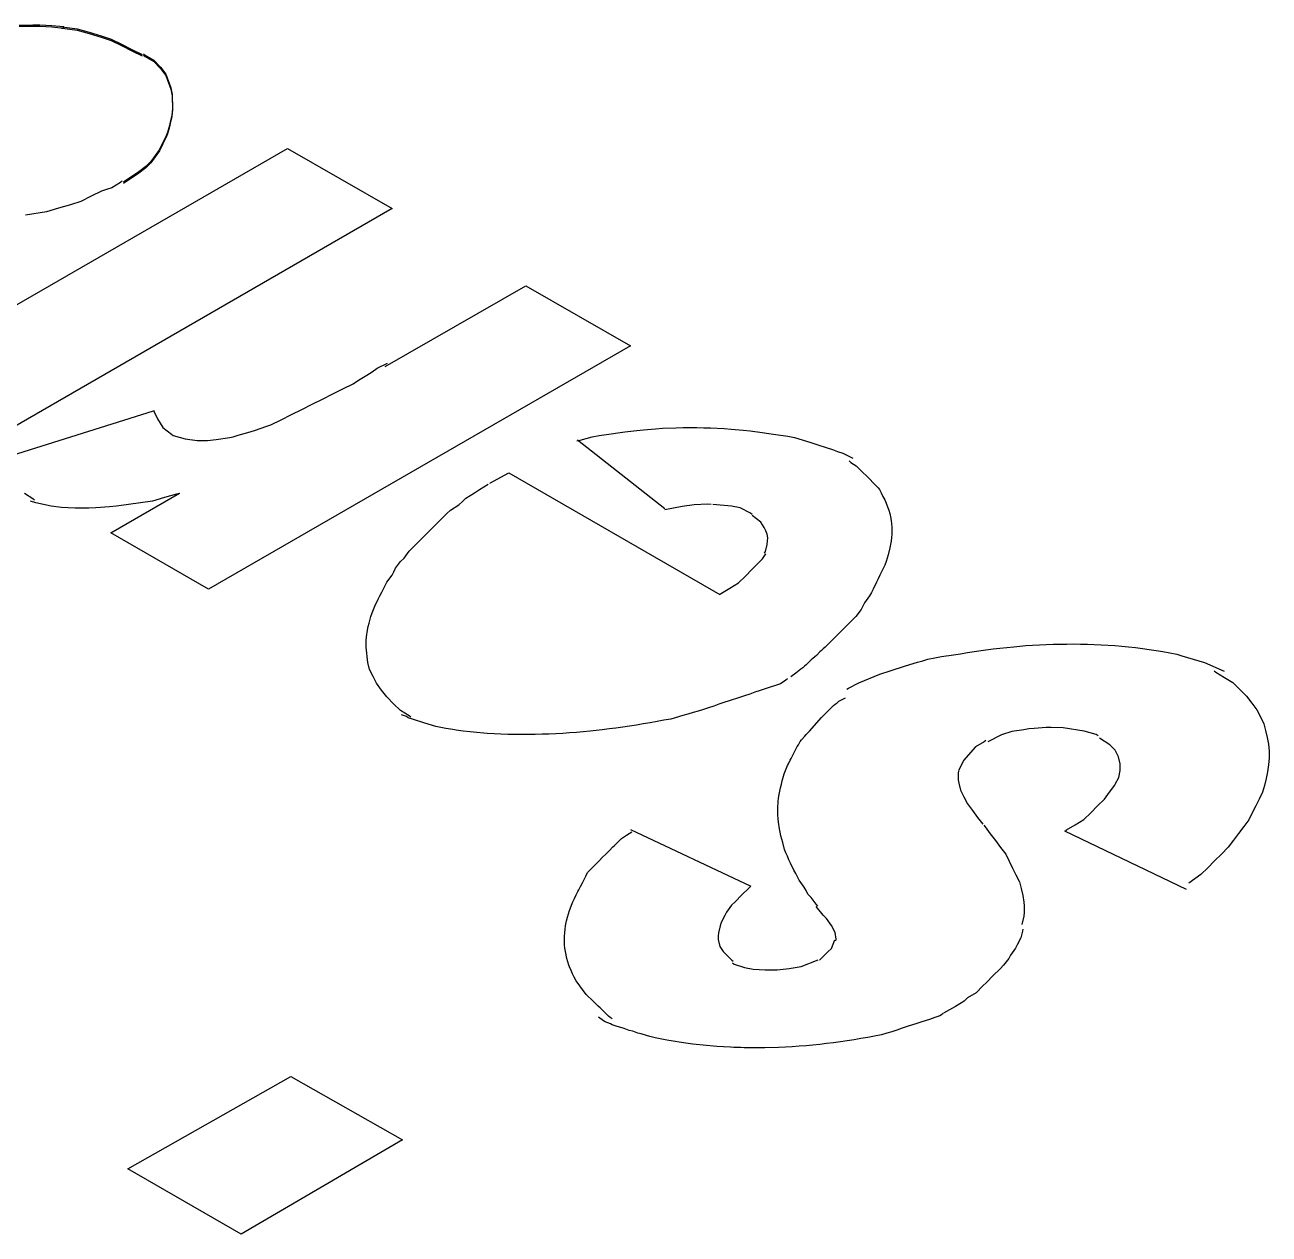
# Model space of a CAD drawing. Extents: x 0 to 258, y 0 to 184.
# Drawn here: x 79.0488 to 79.2406, y 106.5059 to 106.6924 of the extents above; entities that cross this region are included whole.
import ezdxf

# ---------------------------------------------------------------- set-up
doc = ezdxf.new("R2010")
doc.units = 0

msp = doc.modelspace()

# ---------------------------------------------------------------- linework, layer by layer
for p, q in [((79.04792, 106.692417), (79.050037, 106.692438)), ((79.04792, 106.692214), (79.050037, 106.692235)), ((79.050037, 106.692438), (79.051095, 106.692423)), ((79.050037, 106.692235), (79.051095, 106.692219)), ((79.051095, 106.692423), (79.052947, 106.692335)), ((79.051095, 106.692219), (79.052947, 106.692132)), ((79.052947, 106.692335), (79.054799, 106.692161)), ((79.054445, 106.692161), (79.054974, 106.692092)), ((79.052947, 106.692132), (79.054799, 106.691954)), ((79.054445, 106.691954), (79.054974, 106.691888)), ((79.054974, 106.692092), (79.056826, 106.691827)), ((79.054974, 106.691888), (79.056826, 106.691624)), ((79.056826, 106.691827), (79.058678, 106.691298)), ((79.056826, 106.691624), (79.058678, 106.691094)), ((79.058678, 106.691298), (79.06053, 106.690769)), ((79.058678, 106.691094), (79.06053, 106.690565)), ((79.06053, 106.690769), (79.062118, 106.69024)), ((79.06053, 106.690565), (79.062118, 106.690036)), ((79.062118, 106.69024), (79.063705, 106.689446)), ((79.062118, 106.690036), (79.063705, 106.689242)), ((79.063705, 106.689446), (79.065293, 106.688652)), ((79.063705, 106.689242), (79.065293, 106.688449)), ((79.065293, 106.688652), (79.06688, 106.687859)), ((79.065293, 106.688449), (79.06688, 106.687655)), ((79.067063, 106.68797), (79.067327, 106.687761)), ((79.067063, 106.687763), (79.067327, 106.687557)), ((79.067327, 106.687761), (79.06865, 106.686967)), ((79.067327, 106.687557), (79.06865, 106.686763)), ((79.06865, 106.686967), (79.069708, 106.685909)), ((79.06865, 106.686763), (79.069708, 106.685705)), ((79.069708, 106.685909), (79.070502, 106.68485)), ((79.069708, 106.685705), (79.070502, 106.684646)), ((79.070502, 106.68485), (79.071296, 106.682734)), ((79.070502, 106.684646), (79.071296, 106.68253)), ((79.071296, 106.682734), (79.071494, 106.681675)), ((79.071296, 106.68253), (79.071494, 106.681471)), ((79.071494, 106.681675), (79.07155, 106.679559)), ((79.071494, 106.681471), (79.07155, 106.679355)), ((79.07155, 106.679559), (79.071426, 106.6785)), ((79.07155, 106.679355), (79.071426, 106.678296)), ((79.071068, 106.676913), (79.070804, 106.675854)), ((79.071211, 106.677442), (79.071068, 106.676913)), ((79.071211, 106.677238), (79.071068, 106.676709)), ((79.071426, 106.6785), (79.071211, 106.677442)), ((79.071426, 106.678296), (79.071211, 106.677238)), ((79.070597, 106.675325), (79.070068, 106.674267)), ((79.070597, 106.675121), (79.070068, 106.674063)), ((79.070804, 106.675854), (79.070597, 106.675325)), ((79.070804, 106.675651), (79.070597, 106.675121)), ((79.071068, 106.676709), (79.070804, 106.675651)), ((79.02419, 106.635778), (79.089277, 106.673349)), ((79.069539, 106.673209), (79.068216, 106.671356)), ((79.069539, 106.673005), (79.068216, 106.671153)), ((79.070068, 106.674267), (79.069539, 106.673209)), ((79.070068, 106.674063), (79.069539, 106.673005)), ((79.089277, 106.673349), (79.105417, 106.664088)), ((79.068216, 106.671356), (79.067422, 106.670563)), ((79.068216, 106.671153), (79.067422, 106.670359)), ((79.066364, 106.669769), (79.063983, 106.668181)), ((79.066364, 106.669565), (79.063983, 106.667978)), ((79.067422, 106.670563), (79.066364, 106.669769)), ((79.067422, 106.670359), (79.066364, 106.669565)), ((79.062189, 106.667314), (79.061395, 106.667049)), ((79.063512, 106.668107), (79.062189, 106.667314)), ((79.063776, 106.668308), (79.063512, 106.668107)), ((79.059014, 106.665991), (79.057427, 106.665197)), ((79.060601, 106.666784), (79.059014, 106.665991)), ((79.061395, 106.667049), (79.060601, 106.666784)), ((79.105417, 106.664088), (79.040329, 106.626518)), ((79.052135, 106.663609), (79.048907, 106.66308)), ((79.053987, 106.664139), (79.052135, 106.663609)), ((79.055839, 106.664668), (79.053987, 106.664139)), ((79.057427, 106.665197), (79.055839, 106.664668)), ((79.104358, 106.639747), (79.126054, 106.652182)), ((79.126054, 106.652182), (79.142194, 106.642922)), ((79.142194, 106.642922), (79.077106, 106.605351)), ((79.10154, 106.638397), (79.102334, 106.638927)), ((79.102334, 106.638927), (79.103128, 106.639456)), ((79.103128, 106.639456), (79.104715, 106.640249)), ((79.097836, 106.636281), (79.099424, 106.637074)), ((79.099424, 106.637074), (79.100218, 106.637604)), ((79.100218, 106.637604), (79.10154, 106.638397)), ((79.093074, 106.633899), (79.094661, 106.634693)), ((79.094661, 106.634693), (79.096249, 106.635487)), ((79.096249, 106.635487), (79.097836, 106.636281)), ((79.045885, 106.625724), (79.06864, 106.632868)), ((79.068618, 106.632984), (79.068729, 106.632719)), ((79.068729, 106.632719), (79.069259, 106.631661)), ((79.089899, 106.632312), (79.091486, 106.633106)), ((79.091486, 106.633106), (79.093074, 106.633899)), ((79.069259, 106.631661), (79.070052, 106.630338)), ((79.086724, 106.630724), (79.088311, 106.631518)), ((79.088311, 106.631518), (79.089899, 106.632312)), ((79.070052, 106.630338), (79.071375, 106.62928)), ((79.071383, 106.62929), (79.071648, 106.629095)), ((79.071648, 106.629095), (79.0735, 106.628565)), ((79.080374, 106.628793), (79.080903, 106.628901)), ((79.080903, 106.628901), (79.081697, 106.629137)), ((79.081697, 106.629137), (79.083549, 106.629666)), ((79.083549, 106.629666), (79.084343, 106.629931)), ((79.084343, 106.629931), (79.08593, 106.63046)), ((79.08593, 106.63046), (79.086724, 106.630724)), ((79.134404, 106.628362), (79.136256, 106.628891)), ((79.136256, 106.628891), (79.137315, 106.629084)), ((79.137315, 106.629084), (79.139167, 106.629349)), ((79.139167, 106.629349), (79.140225, 106.629502)), ((79.140225, 106.629502), (79.141283, 106.62964)), ((79.141283, 106.62964), (79.143136, 106.629878)), ((79.143136, 106.629878), (79.144194, 106.629976)), ((79.144194, 106.629976), (79.146046, 106.630134)), ((79.146046, 106.630134), (79.147104, 106.630193)), ((79.147104, 106.630193), (79.149221, 106.630275)), ((79.149221, 106.630275), (79.150279, 106.630296)), ((79.150279, 106.630296), (79.152396, 106.630301)), ((79.152396, 106.630301), (79.153454, 106.630283)), ((79.153454, 106.630283), (79.154513, 106.630253)), ((79.154513, 106.630253), (79.156629, 106.630153)), ((79.156629, 106.630153), (79.157688, 106.630084)), ((79.157688, 106.630084), (79.15954, 106.629907)), ((79.15954, 106.629907), (79.160598, 106.629798)), ((79.160598, 106.629798), (79.16245, 106.629539)), ((79.16245, 106.629539), (79.163508, 106.629388)), ((79.163508, 106.629388), (79.164567, 106.629224)), ((79.164567, 106.629224), (79.166419, 106.62896)), ((79.166419, 106.62896), (79.167477, 106.628751)), ((79.0735, 106.628565), (79.075352, 106.628314)), ((79.075352, 106.628314), (79.076939, 106.628338)), ((79.076939, 106.628338), (79.078262, 106.628491)), ((79.078262, 106.628491), (79.080379, 106.628756)), ((79.133875, 106.628243), (79.134404, 106.628362)), ((79.147485, 106.617786), (79.133992, 106.62837)), ((79.167477, 106.628751), (79.169329, 106.628221)), ((79.169329, 106.628221), (79.170123, 106.627962)), ((79.170123, 106.627962), (79.170917, 106.627698)), ((79.170917, 106.627698), (79.172504, 106.627168)), ((79.172504, 106.627168), (79.173298, 106.626904)), ((79.173298, 106.626904), (79.174092, 106.626639)), ((79.174092, 106.626639), (79.174885, 106.626375)), ((79.174885, 106.626375), (79.176473, 106.625581)), ((79.17588, 106.62515), (79.176145, 106.624943)), ((79.120498, 106.621755), (79.123408, 106.623343)), ((79.123408, 106.623343), (79.155952, 106.604557)), ((79.176145, 106.624943), (79.176939, 106.624414)), ((79.176939, 106.624414), (79.177468, 106.623885)), ((79.177468, 106.623885), (79.177732, 106.623655)), ((79.177732, 106.623655), (79.178791, 106.622596)), ((79.118889, 106.620763), (79.120212, 106.621557)), ((79.178791, 106.622596), (79.179849, 106.621538)), ((79.179849, 106.621538), (79.180378, 106.621009)), ((79.050029, 106.619321), (79.048706, 106.620115)), ((79.050293, 106.619112), (79.050029, 106.619321)), ((79.062025, 106.614082), (79.072608, 106.620168)), ((79.070298, 106.619501), (79.068446, 106.618972)), ((79.072151, 106.62003), (79.070298, 106.619501)), ((79.07268, 106.62016), (79.072151, 106.62003)), ((79.116243, 106.618911), (79.116772, 106.61944)), ((79.116772, 106.61944), (79.118095, 106.620234)), ((79.118095, 106.620234), (79.118889, 106.620763)), ((79.180378, 106.621009), (79.180566, 106.620744)), ((79.180566, 106.620744), (79.180831, 106.620215)), ((79.180831, 106.620215), (79.181095, 106.619686)), ((79.181095, 106.619686), (79.18136, 106.619157)), ((79.050455, 106.61871), (79.049661, 106.618974)), ((79.052836, 106.618181), (79.050455, 106.61871)), ((79.054423, 106.617987), (79.052836, 106.618181)), ((79.055482, 106.617916), (79.054423, 106.617987)), ((79.05654, 106.617879), (79.055482, 106.617916)), ((79.058657, 106.61789), (79.05654, 106.617879)), ((79.059715, 106.617932), (79.058657, 106.61789)), ((79.061832, 106.618083), (79.059715, 106.617932)), ((79.06289, 106.618186), (79.061832, 106.618083)), ((79.064742, 106.618443), (79.06289, 106.618186)), ((79.066594, 106.618707), (79.064742, 106.618443)), ((79.068446, 106.618972), (79.066594, 106.618707)), ((79.113862, 106.617059), (79.114391, 106.617588)), ((79.114391, 106.617588), (79.115714, 106.618382)), ((79.115714, 106.618382), (79.116243, 106.618911)), ((79.150121, 106.618146), (79.147475, 106.617617)), ((79.151973, 106.618379), (79.150121, 106.618146)), ((79.154089, 106.618474), (79.151973, 106.618379)), ((79.154618, 106.618464), (79.154089, 106.618474)), ((79.157751, 106.618173), (79.154867, 106.618437)), ((79.159074, 106.617908), (79.157751, 106.618173)), ((79.160661, 106.617114), (79.159074, 106.617908)), ((79.18136, 106.619157), (79.181603, 106.618628)), ((79.181603, 106.618628), (79.181812, 106.618099)), ((79.181812, 106.618099), (79.181992, 106.617569)), ((79.181992, 106.617569), (79.18214, 106.61704)), ((79.111745, 106.614942), (79.112275, 106.615471)), ((79.112275, 106.615471), (79.112804, 106.616)), ((79.112804, 106.616), (79.113862, 106.617059)), ((79.160926, 106.616916), (79.160661, 106.617114)), ((79.162262, 106.615691), (79.160939, 106.616749)), ((79.162791, 106.614897), (79.162262, 106.615691)), ((79.18214, 106.61704), (79.182257, 106.616511)), ((79.182257, 106.616511), (79.182347, 106.615982)), ((79.182347, 106.615982), (79.18241, 106.615453)), ((79.18241, 106.615453), (79.18245, 106.614924)), ((79.077106, 106.605351), (79.062025, 106.614082)), ((79.110158, 106.613355), (79.110687, 106.613884)), ((79.110687, 106.613884), (79.111745, 106.614942)), ((79.163056, 106.614368), (79.162791, 106.614897)), ((79.163246, 106.613839), (79.163056, 106.614368)), ((79.163328, 106.61331), (79.163246, 106.613839)), ((79.18245, 106.613865), (79.182416, 106.613336)), ((79.18245, 106.614924), (79.18245, 106.613865)), ((79.108041, 106.611238), (79.10857, 106.611767)), ((79.10857, 106.611767), (79.1091, 106.612296)), ((79.1091, 106.612296), (79.110158, 106.613355)), ((79.162961, 106.611193), (79.163225, 106.612251)), ((79.163225, 106.612251), (79.163328, 106.61331)), ((79.18218, 106.611749), (79.181921, 106.61069)), ((79.182281, 106.612278), (79.18218, 106.611749)), ((79.182357, 106.612807), (79.182281, 106.612278)), ((79.182416, 106.613336), (79.182357, 106.612807)), ((79.106718, 106.60965), (79.107247, 106.61018)), ((79.107247, 106.61018), (79.108041, 106.611238)), ((79.162, 106.609523), (79.162529, 106.610053)), ((79.162529, 106.610053), (79.163059, 106.610846)), ((79.162828, 106.610928), (79.162961, 106.611193)), ((79.181765, 106.610161), (79.181587, 106.609632)), ((79.181921, 106.61069), (79.181765, 106.610161)), ((79.105395, 106.607534), (79.10566, 106.608063)), ((79.10566, 106.608063), (79.105925, 106.608592)), ((79.105925, 106.608592), (79.106718, 106.60965)), ((79.159884, 106.607407), (79.160942, 106.608465)), ((79.160942, 106.608465), (79.162, 106.609523)), ((79.180865, 106.608044), (79.180622, 106.607515)), ((79.181394, 106.609103), (79.180865, 106.608044)), ((79.181587, 106.609632), (79.181394, 106.609103)), ((79.103808, 106.604888), (79.104337, 106.605946)), ((79.104337, 106.605946), (79.104602, 106.606475)), ((79.104602, 106.606475), (79.105395, 106.607534)), ((79.157502, 106.605555), (79.158825, 106.606348)), ((79.158825, 106.606348), (79.159884, 106.607407)), ((79.180098, 106.606457), (79.179569, 106.605399)), ((79.180362, 106.606986), (79.180098, 106.606457)), ((79.180622, 106.607515), (79.180362, 106.606986)), ((79.103279, 106.60383), (79.103543, 106.604359)), ((79.103543, 106.604359), (79.103808, 106.604888)), ((79.155915, 106.604541), (79.156179, 106.604761)), ((79.156179, 106.604761), (79.157502, 106.605555)), ((79.179039, 106.60434), (79.178246, 106.603282)), ((79.179304, 106.604869), (79.179039, 106.60434)), ((79.179569, 106.605399), (79.179304, 106.604869)), ((79.102326, 106.601713), (79.10253, 106.602242)), ((79.10253, 106.602242), (79.10275, 106.602771)), ((79.10275, 106.602771), (79.103279, 106.60383)), ((79.177717, 106.602224), (79.176923, 106.601165)), ((79.177981, 106.602753), (79.177717, 106.602224)), ((79.178246, 106.603282), (79.177981, 106.602753)), ((79.101744, 106.599596), (79.101874, 106.600125)), ((79.101874, 106.600125), (79.102138, 106.601184)), ((79.102138, 106.601184), (79.102326, 106.601713)), ((79.175864, 106.600107), (79.175335, 106.599578)), ((79.176394, 106.600636), (79.175864, 106.600107)), ((79.176923, 106.601165), (79.176394, 106.600636)), ((79.10148, 106.598009), (79.101633, 106.599067)), ((79.101633, 106.599067), (79.101744, 106.599596)), ((79.174277, 106.598519), (79.173748, 106.59799)), ((79.175335, 106.599578), (79.174277, 106.598519)), ((79.101416, 106.596421), (79.101435, 106.59748)), ((79.101675, 106.59404), (79.101416, 106.596421)), ((79.101435, 106.59748), (79.10148, 106.598009)), ((79.17216, 106.596403), (79.171896, 106.596162)), ((79.173219, 106.597461), (79.17216, 106.596403)), ((79.173748, 106.59799), (79.173219, 106.597461)), ((79.198076, 106.596159), (79.199135, 106.596278)), ((79.199135, 106.596278), (79.200193, 106.59639)), ((79.200193, 106.59639), (79.201251, 106.596487)), ((79.201251, 106.596487), (79.203103, 106.596659)), ((79.203103, 106.596659), (79.204162, 106.596728)), ((79.204162, 106.596728), (79.20522, 106.596786)), ((79.20522, 106.596786), (79.206278, 106.596834)), ((79.206278, 106.596834), (79.207337, 106.596871)), ((79.207337, 106.596871), (79.209453, 106.596913)), ((79.209453, 106.596913), (79.210512, 106.596916)), ((79.210512, 106.596916), (79.21157, 106.596905)), ((79.21157, 106.596905), (79.212628, 106.596884)), ((79.212628, 106.596884), (79.213687, 106.59685)), ((79.213687, 106.59685), (79.214745, 106.596802)), ((79.214745, 106.596802), (79.216862, 106.59667)), ((79.216862, 106.59667), (79.21792, 106.596583)), ((79.21792, 106.596583), (79.218978, 106.596482)), ((79.218978, 106.596482), (79.220037, 106.596366)), ((79.220037, 106.596366), (79.221095, 106.596236)), ((79.221095, 106.596236), (79.222153, 106.596088)), ((79.170044, 106.594463), (79.169779, 106.594233)), ((79.170308, 106.594694), (79.170044, 106.594463)), ((79.170573, 106.594924), (79.170308, 106.594694)), ((79.170837, 106.595157), (79.170573, 106.594924)), ((79.171367, 106.595686), (79.170837, 106.595157)), ((79.171631, 106.595924), (79.171367, 106.595686)), ((79.171896, 106.596162), (79.171631, 106.595924)), ((79.186435, 106.594093), (79.187228, 106.594328)), ((79.187228, 106.594328), (79.188022, 106.594553)), ((79.188022, 106.594553), (79.18908, 106.59477)), ((79.18908, 106.59477), (79.190139, 106.594977)), ((79.190139, 106.594977), (79.191991, 106.595241)), ((79.191991, 106.595241), (79.193049, 106.595418)), ((79.193049, 106.595418), (79.194107, 106.595588)), ((79.194107, 106.595588), (79.195166, 106.595744)), ((79.195166, 106.595744), (79.196224, 106.595895)), ((79.196224, 106.595895), (79.198076, 106.596159)), ((79.222153, 106.596088), (79.223212, 106.595926)), ((79.223212, 106.595926), (79.22427, 106.595747)), ((79.22427, 106.595747), (79.225328, 106.595551)), ((79.225328, 106.595551), (79.226387, 106.595336)), ((79.226387, 106.595336), (79.22718, 106.595104)), ((79.22718, 106.595104), (79.230673, 106.594045)), ((79.10194, 106.592982), (79.101675, 106.59404)), ((79.102469, 106.591923), (79.10194, 106.592982)), ((79.167662, 106.592402), (79.166869, 106.591873)), ((79.167927, 106.592614), (79.167662, 106.592402)), ((79.168192, 106.592828), (79.167927, 106.592614)), ((79.168456, 106.593043), (79.168192, 106.592828)), ((79.168721, 106.593262), (79.168456, 106.593043)), ((79.168985, 106.593482), (79.168721, 106.593262)), ((79.16925, 106.593704), (79.168985, 106.593482)), ((79.169779, 106.594233), (79.16925, 106.593704)), ((79.180614, 106.592241), (79.182201, 106.59277)), ((79.182201, 106.59277), (79.182995, 106.593035)), ((79.182995, 106.593035), (79.183789, 106.593299)), ((79.183789, 106.593299), (79.184582, 106.593564)), ((79.184582, 106.593564), (79.186435, 106.594093)), ((79.230673, 106.594045), (79.233716, 106.592722)), ((79.232147, 106.592767), (79.232411, 106.592561)), ((79.232411, 106.592561), (79.233734, 106.591767)), ((79.102998, 106.590865), (79.102469, 106.591923)), ((79.103792, 106.589807), (79.102998, 106.590865)), ((79.164519, 106.590524), (79.163725, 106.590259)), ((79.165313, 106.590788), (79.164519, 106.590524)), ((79.166107, 106.591317), (79.165313, 106.590788)), ((79.166371, 106.591519), (79.166107, 106.591317)), ((79.175798, 106.590124), (79.177386, 106.590918)), ((79.177386, 106.590918), (79.180614, 106.592241)), ((79.233734, 106.591767), (79.235057, 106.590974)), ((79.235057, 106.590974), (79.236115, 106.589915)), ((79.104586, 106.588748), (79.103792, 106.589807)), ((79.105644, 106.58769), (79.104586, 106.588748)), ((79.158963, 106.588672), (79.157375, 106.588142)), ((79.159757, 106.588936), (79.158963, 106.588672)), ((79.16055, 106.589201), (79.159757, 106.588936)), ((79.161344, 106.589465), (79.16055, 106.589201)), ((79.162138, 106.58973), (79.161344, 106.589465)), ((79.162932, 106.589995), (79.162138, 106.58973)), ((79.163725, 106.590259), (79.162932, 106.589995)), ((79.174809, 106.588338), (79.175338, 106.588603)), ((79.175534, 106.589923), (79.175798, 106.590124)), ((79.236115, 106.589915), (79.237174, 106.588857)), ((79.237174, 106.588857), (79.237967, 106.587799)), ((79.106702, 106.586632), (79.105644, 106.58769)), ((79.153407, 106.586825), (79.152613, 106.586573)), ((79.1542, 106.587084), (79.153407, 106.586825)), ((79.154994, 106.587349), (79.1542, 106.587084)), ((79.155788, 106.587613), (79.154994, 106.587349)), ((79.156582, 106.587878), (79.155788, 106.587613)), ((79.157375, 106.588142), (79.156582, 106.587878)), ((79.171634, 106.585589), (79.172692, 106.586648)), ((79.172692, 106.586648), (79.173221, 106.587177)), ((79.173221, 106.587177), (79.173486, 106.587407)), ((79.173486, 106.587407), (79.17375, 106.587632)), ((79.17375, 106.587632), (79.174015, 106.587854)), ((79.174015, 106.587854), (79.17428, 106.588074)), ((79.17428, 106.588074), (79.174809, 106.588338)), ((79.237967, 106.587799), (79.238761, 106.58674)), ((79.238761, 106.58674), (79.23929, 106.585682)), ((79.108025, 106.585838), (79.106702, 106.586632)), ((79.107634, 106.585719), (79.10684, 106.585983)), ((79.107898, 106.585534), (79.107634, 106.585719)), ((79.108692, 106.585269), (79.107898, 106.585534)), ((79.10829, 106.585632), (79.108025, 106.585838)), ((79.11028, 106.58474), (79.108692, 106.585269)), ((79.112132, 106.584211), (79.11028, 106.58474)), ((79.145205, 106.584758), (79.144146, 106.584581)), ((79.146263, 106.584944), (79.145205, 106.584758)), ((79.147321, 106.585139), (79.146263, 106.584944)), ((79.14838, 106.585341), (79.147321, 106.585139)), ((79.150232, 106.58587), (79.14838, 106.585341)), ((79.151025, 106.586097), (79.150232, 106.58587)), ((79.151819, 106.58633), (79.151025, 106.586097)), ((79.152613, 106.586573), (79.151819, 106.58633)), ((79.169782, 106.583473), (79.171634, 106.585589)), ((79.23929, 106.585682), (79.239819, 106.584624)), ((79.112661, 106.584102), (79.112132, 106.584211)), ((79.113719, 106.583899), (79.112661, 106.584102)), ((79.114778, 106.583719), (79.113719, 106.583899)), ((79.115307, 106.583637), (79.114778, 106.583719)), ((79.116365, 106.583488), (79.115307, 106.583637)), ((79.117423, 106.583361), (79.116365, 106.583488)), ((79.118482, 106.583253), (79.117423, 106.583361)), ((79.11954, 106.58316), (79.118482, 106.583253)), ((79.120069, 106.583121), (79.11954, 106.58316)), ((79.121128, 106.583055), (79.120069, 106.583121)), ((79.122186, 106.583002), (79.121128, 106.583055)), ((79.123244, 106.582965), (79.122186, 106.583002)), ((79.124303, 106.582943), (79.123244, 106.582965)), ((79.125361, 106.582933), (79.124303, 106.582943)), ((79.126419, 106.582935), (79.125361, 106.582933)), ((79.127477, 106.582951), (79.126419, 106.582935)), ((79.128536, 106.58298), (79.127477, 106.582951)), ((79.129594, 106.583017), (79.128536, 106.58298)), ((79.130652, 106.583068), (79.129594, 106.583017)), ((79.131711, 106.583126), (79.130652, 106.583068)), ((79.132769, 106.583197), (79.131711, 106.583126)), ((79.133827, 106.583277), (79.132769, 106.583197)), ((79.134886, 106.583367), (79.133827, 106.583277)), ((79.135944, 106.583467), (79.134886, 106.583367)), ((79.137796, 106.583692), (79.135944, 106.583467)), ((79.138855, 106.583819), (79.137796, 106.583692)), ((79.139913, 106.583954), (79.138855, 106.583819)), ((79.140971, 106.5841), (79.139913, 106.583954)), ((79.14203, 106.58425), (79.140971, 106.5841)), ((79.143088, 106.584412), (79.14203, 106.58425)), ((79.144146, 106.584581), (79.143088, 106.584412)), ((79.169043, 106.582681), (79.169253, 106.582943)), ((79.169253, 106.582943), (79.169782, 106.583473)), ((79.199359, 106.582896), (79.197243, 106.581837)), ((79.200947, 106.583425), (79.199359, 106.582896)), ((79.202799, 106.58369), (79.200947, 106.583425)), ((79.203593, 106.583809), (79.202799, 106.58369)), ((79.204386, 106.583904), (79.203593, 106.583809)), ((79.206239, 106.58402), (79.204386, 106.583904)), ((79.207032, 106.584039), (79.206239, 106.58402)), ((79.208884, 106.583991), (79.207032, 106.584039)), ((79.212139, 106.583462), (79.208884, 106.583991)), ((79.213991, 106.582933), (79.212139, 106.583462)), ((79.214255, 106.582737), (79.213991, 106.582933)), ((79.239819, 106.584624), (79.240084, 106.583565)), ((79.240084, 106.583565), (79.240349, 106.582507)), ((79.167615, 106.580565), (79.167879, 106.581094)), ((79.167879, 106.581094), (79.168057, 106.581359)), ((79.168057, 106.581359), (79.168321, 106.581888)), ((79.168321, 106.581888), (79.168514, 106.582152)), ((79.168514, 106.582152), (79.169043, 106.582681)), ((79.195383, 106.581038), (79.193531, 106.578922)), ((79.196706, 106.581832), (79.195383, 106.581038)), ((79.19697, 106.582039), (79.196706, 106.581832)), ((79.216081, 106.581353), (79.214494, 106.582412)), ((79.216875, 106.58056), (79.216081, 106.581353)), ((79.240349, 106.582507), (79.240536, 106.581449)), ((79.240536, 106.581449), (79.240632, 106.58039)), ((79.166519, 106.578448), (79.166781, 106.578977)), ((79.166781, 106.578977), (79.166922, 106.579242)), ((79.166922, 106.579242), (79.167186, 106.579771)), ((79.167186, 106.579771), (79.167451, 106.5803)), ((79.167451, 106.5803), (79.167615, 106.580565)), ((79.217404, 106.579501), (79.216875, 106.58056)), ((79.217669, 106.578443), (79.217404, 106.579501)), ((79.240637, 106.579332), (79.24056, 106.578274)), ((79.240632, 106.58039), (79.240637, 106.579332)), ((79.165842, 106.576861), (79.165943, 106.577125)), ((79.165943, 106.577125), (79.16616, 106.577654)), ((79.16616, 106.577654), (79.166395, 106.578184)), ((79.166395, 106.578184), (79.166519, 106.578448)), ((79.192734, 106.5773), (79.192668, 106.577035)), ((79.193531, 106.578922), (79.192737, 106.577334)), ((79.217441, 106.576326), (79.217695, 106.577385)), ((79.217695, 106.577385), (79.217669, 106.578443)), ((79.240402, 106.577215), (79.240166, 106.576157)), ((79.24056, 106.578274), (79.240402, 106.577215)), ((79.165297, 106.574744), (79.165429, 106.575273)), ((79.165429, 106.575273), (79.165577, 106.575802)), ((79.165577, 106.575802), (79.165842, 106.576861)), ((79.192668, 106.577035), (79.192668, 106.575977)), ((79.192668, 106.575977), (79.192787, 106.575448)), ((79.192787, 106.575448), (79.193052, 106.574389)), ((79.216761, 106.575003), (79.216912, 106.575268)), ((79.216912, 106.575268), (79.217441, 106.576326)), ((79.240166, 106.576157), (79.239901, 106.575099)), ((79.165014, 106.573156), (79.165091, 106.573686)), ((79.165091, 106.573686), (79.165186, 106.574215)), ((79.165186, 106.574215), (79.165297, 106.574744)), ((79.193052, 106.574389), (79.193581, 106.573331)), ((79.193581, 106.573331), (79.19411, 106.572273)), ((79.215242, 106.573), (79.216036, 106.574059)), ((79.216036, 106.574059), (79.21683, 106.575117)), ((79.239637, 106.57404), (79.239108, 106.572982)), ((79.239901, 106.575099), (79.239637, 106.57404)), ((79.164895, 106.57104), (79.164897, 106.571569)), ((79.164897, 106.571569), (79.164958, 106.572627)), ((79.164958, 106.572627), (79.165014, 106.573156)), ((79.19411, 106.572273), (79.194904, 106.571214)), ((79.213126, 106.570884), (79.214184, 106.571942)), ((79.214184, 106.571942), (79.215242, 106.573)), ((79.238579, 106.571924), (79.238049, 106.570865)), ((79.239108, 106.572982), (79.238579, 106.571924)), ((79.164908, 106.570511), (79.164895, 106.57104)), ((79.164942, 106.569981), (79.164908, 106.570511)), ((79.164993, 106.569452), (79.164942, 106.569981)), ((79.165146, 106.568394), (79.164993, 106.569452)), ((79.194904, 106.571214), (79.195698, 106.570156)), ((79.195698, 106.570156), (79.196491, 106.569098)), ((79.210744, 106.569032), (79.212067, 106.569825)), ((79.212067, 106.569825), (79.213126, 106.570884)), ((79.23752, 106.569807), (79.236726, 106.568749)), ((79.238049, 106.570865), (79.23752, 106.569807)), ((79.141577, 106.567428), (79.142371, 106.567957)), ((79.142194, 106.568309), (79.160714, 106.559578)), ((79.165249, 106.567865), (79.165146, 106.568394)), ((79.165371, 106.567336), (79.165249, 106.567865)), ((79.196624, 106.568965), (79.196843, 106.568706)), ((79.196843, 106.568706), (79.197637, 106.567648)), ((79.197637, 106.567648), (79.198431, 106.56659)), ((79.227918, 106.559049), (79.209133, 106.568045)), ((79.209157, 106.568018), (79.209421, 106.568238)), ((79.209421, 106.568238), (79.210744, 106.569032)), ((79.235933, 106.56769), (79.235139, 106.566632)), ((79.236726, 106.568749), (79.235933, 106.56769)), ((79.138931, 106.565073), (79.13946, 106.565603)), ((79.13946, 106.565603), (79.139725, 106.565841)), ((79.139725, 106.565841), (79.140254, 106.56637)), ((79.140254, 106.56637), (79.140783, 106.566899)), ((79.140783, 106.566899), (79.141577, 106.567428)), ((79.165509, 106.566806), (79.165371, 106.567336)), ((79.165665, 106.566277), (79.165509, 106.566806)), ((79.165929, 106.565219), (79.165665, 106.566277)), ((79.198431, 106.56659), (79.199224, 106.565531)), ((79.199224, 106.565531), (79.200018, 106.564473)), ((79.234345, 106.565574), (79.233287, 106.564515)), ((79.235139, 106.566632), (79.234345, 106.565574)), ((79.137344, 106.563486), (79.137873, 106.564015)), ((79.137873, 106.564015), (79.138402, 106.564544)), ((79.138402, 106.564544), (79.138931, 106.565073)), ((79.166133, 106.56469), (79.165929, 106.565219)), ((79.166358, 106.564161), (79.166133, 106.56469)), ((79.166596, 106.563631), (79.166358, 106.564161)), ((79.16685, 106.563102), (79.166596, 106.563631)), ((79.200018, 106.564473), (79.200547, 106.563415)), ((79.233287, 106.564515), (79.232229, 106.563457)), ((79.135539, 106.561637), (79.136069, 106.562166)), ((79.136069, 106.562166), (79.136285, 106.562428)), ((79.136285, 106.562428), (79.136815, 106.562957)), ((79.136815, 106.562957), (79.137344, 106.563486)), ((79.167379, 106.562044), (79.16685, 106.563102)), ((79.167644, 106.561515), (79.167379, 106.562044)), ((79.200547, 106.563415), (79.201077, 106.562356)), ((79.201077, 106.562356), (79.201606, 106.561298)), ((79.23117, 106.562399), (79.230112, 106.56134)), ((79.232229, 106.563457), (79.23117, 106.562399)), ((79.134481, 106.55952), (79.134746, 106.560049)), ((79.134746, 106.560049), (79.13501, 106.560578)), ((79.13501, 106.560578), (79.135275, 106.561107)), ((79.135275, 106.561107), (79.135539, 106.561637)), ((79.167908, 106.560986), (79.167644, 106.561515)), ((79.168173, 106.560457), (79.167908, 106.560986)), ((79.168967, 106.559398), (79.168173, 106.560457)), ((79.201606, 106.561298), (79.202135, 106.56024)), ((79.202135, 106.56024), (79.202399, 106.559181)), ((79.230112, 106.56134), (79.22826, 106.560017)), ((79.133536, 106.557668), (79.133801, 106.558197)), ((79.133801, 106.558197), (79.134066, 106.558726)), ((79.134066, 106.558726), (79.134216, 106.558991)), ((79.134216, 106.558991), (79.134481, 106.55952)), ((79.159344, 106.5582), (79.158286, 106.557141)), ((79.160402, 106.559258), (79.159344, 106.5582)), ((79.160667, 106.559485), (79.160402, 106.559258)), ((79.169231, 106.558869), (79.168967, 106.559398)), ((79.169496, 106.55834), (79.169231, 106.558869)), ((79.170025, 106.557811), (79.169496, 106.55834)), ((79.202399, 106.559181), (79.202664, 106.558123)), ((79.202664, 106.558123), (79.202825, 106.557065)), ((79.132769, 106.555816), (79.132862, 106.55608)), ((79.132862, 106.55608), (79.133065, 106.556609)), ((79.133065, 106.556609), (79.13329, 106.557139)), ((79.13329, 106.557139), (79.133536, 106.557668)), ((79.157756, 106.556612), (79.156963, 106.555554)), ((79.158286, 106.557141), (79.157756, 106.556612)), ((79.170819, 106.556752), (79.170025, 106.557811)), ((79.171859, 106.555072), (79.1708, 106.556395)), ((79.171038, 106.556493), (79.170819, 106.556752)), ((79.202825, 106.557065), (79.202862, 106.556535)), ((79.202862, 106.556535), (79.202852, 106.555477)), ((79.132203, 106.553699), (79.132314, 106.554228)), ((79.132314, 106.554228), (79.132444, 106.554757)), ((79.132444, 106.554757), (79.132595, 106.555287)), ((79.132595, 106.555287), (79.132769, 106.555816)), ((79.156698, 106.555025), (79.156169, 106.553966)), ((79.156963, 106.555554), (79.156698, 106.555025)), ((79.172388, 106.554543), (79.171859, 106.555072)), ((79.173182, 106.553485), (79.172388, 106.554543)), ((79.202799, 106.554948), (79.202534, 106.553625)), ((79.202852, 106.555477), (79.202799, 106.554948)), ((79.131994, 106.551847), (79.132026, 106.552376)), ((79.132026, 106.552376), (79.132081, 106.552905)), ((79.132081, 106.552905), (79.132158, 106.553434)), ((79.132158, 106.553434), (79.132203, 106.553699)), ((79.155719, 106.552379), (79.155671, 106.55185)), ((79.15597, 106.553437), (79.155719, 106.552379)), ((79.156169, 106.553966), (79.15597, 106.553437)), ((79.173711, 106.552426), (79.173182, 106.553485)), ((79.173862, 106.551368), (79.173711, 106.552426)), ((79.202598, 106.552635), (79.202333, 106.551577)), ((79.202675, 106.5529), (79.202598, 106.552635)), ((79.131986, 106.551582), (79.131994, 106.551847)), ((79.131989, 106.551053), (79.131986, 106.551582)), ((79.132012, 106.550524), (79.131989, 106.551053)), ((79.132063, 106.549995), (79.132012, 106.550524)), ((79.155671, 106.55185), (79.155685, 106.55132)), ((79.155685, 106.55132), (79.15592, 106.550262)), ((79.15592, 106.550262), (79.156449, 106.549468)), ((79.17315, 106.549958), (79.173679, 106.551281)), ((79.173806, 106.551103), (79.173862, 106.551368)), ((79.201804, 106.550519), (79.20154, 106.54999)), ((79.202333, 106.551577), (79.201804, 106.550519)), ((79.132097, 106.54973), (79.132063, 106.549995)), ((79.132182, 106.549201), (79.132097, 106.54973)), ((79.132293, 106.548672), (79.132182, 106.549201)), ((79.132356, 106.548407), (79.132293, 106.548672)), ((79.132507, 106.547878), (79.132356, 106.548407)), ((79.156449, 106.549468), (79.157772, 106.548145)), ((79.171298, 106.548161), (79.171562, 106.54837)), ((79.171562, 106.54837), (79.172621, 106.549429)), ((79.172621, 106.549429), (79.17315, 106.549958)), ((79.200481, 106.548402), (79.199687, 106.547344)), ((79.200746, 106.548931), (79.200481, 106.548402)), ((79.20154, 106.54999), (79.200746, 106.548931)), ((79.132682, 106.547349), (79.132507, 106.547878)), ((79.13278, 106.547084), (79.132682, 106.547349)), ((79.132997, 106.546555), (79.13278, 106.547084)), ((79.13324, 106.546026), (79.132997, 106.546555)), ((79.157772, 106.548145), (79.15801, 106.548)), ((79.157902, 106.547712), (79.158166, 106.547516)), ((79.158166, 106.547516), (79.159754, 106.546987)), ((79.159754, 106.546987), (79.161077, 106.546746)), ((79.161077, 106.546746), (79.162929, 106.546621)), ((79.162929, 106.546621), (79.164781, 106.546669)), ((79.164781, 106.546669), (79.166633, 106.546873)), ((79.166633, 106.546873), (79.168485, 106.547137)), ((79.168485, 106.547137), (79.171131, 106.548196)), ((79.199158, 106.546815), (79.1981, 106.545756)), ((79.199687, 106.547344), (79.199158, 106.546815)), ((79.133505, 106.545497), (79.13324, 106.546026)), ((79.133769, 106.544968), (79.133505, 106.545497)), ((79.135357, 106.542851), (79.133769, 106.544968)), ((79.197042, 106.544698), (79.196512, 106.544169)), ((79.1981, 106.545756), (79.197042, 106.544698)), ((79.136415, 106.541793), (79.135357, 106.542851)), ((79.195454, 106.54311), (79.194131, 106.542317)), ((79.196512, 106.544169), (79.195454, 106.54311)), ((79.136674, 106.541547), (79.136415, 106.541793)), ((79.137204, 106.541018), (79.136674, 106.541547)), ((79.137468, 106.540779), (79.137204, 106.541018)), ((79.137997, 106.54025), (79.137468, 106.540779)), ((79.192279, 106.540994), (79.190427, 106.539935)), ((79.193602, 106.541788), (79.192279, 106.540994)), ((79.194131, 106.542317), (79.193602, 106.541788)), ((79.138013, 106.538795), (79.137219, 106.539324)), ((79.138262, 106.540025), (79.137997, 106.54025)), ((79.138278, 106.538602), (79.138013, 106.538795)), ((79.138791, 106.539496), (79.138262, 106.540025)), ((79.139056, 106.539285), (79.138791, 106.539496)), ((79.13932, 106.539078), (79.139056, 106.539285)), ((79.187755, 106.538829), (79.186961, 106.538565)), ((79.188284, 106.539001), (79.187755, 106.538829)), ((79.189078, 106.539266), (79.188284, 106.539001)), ((79.189871, 106.539531), (79.189078, 106.539266)), ((79.190136, 106.539726), (79.189871, 106.539531)), ((79.190401, 106.539928), (79.190136, 106.539726)), ((79.139072, 106.538337), (79.138278, 106.538602)), ((79.139336, 106.53816), (79.139072, 106.538337)), ((79.14013, 106.537896), (79.139336, 106.53816)), ((79.140659, 106.537729), (79.14013, 106.537896)), ((79.141188, 106.53757), (79.140659, 106.537729)), ((79.141982, 106.537305), (79.141188, 106.53757)), ((79.142511, 106.537157), (79.141982, 106.537305)), ((79.143305, 106.536893), (79.142511, 106.537157)), ((79.143834, 106.53676), (79.143305, 106.536893)), ((79.144628, 106.536506), (79.143834, 106.53676)), ((79.181669, 106.536866), (79.180876, 106.536639)), ((79.182463, 106.537104), (79.181669, 106.536866)), ((79.183257, 106.537356), (79.182463, 106.537104)), ((79.184051, 106.53762), (79.183257, 106.537356)), ((79.184844, 106.537885), (79.184051, 106.53762)), ((79.185638, 106.53815), (79.184844, 106.537885)), ((79.186167, 106.5383), (79.185638, 106.53815)), ((79.186961, 106.538565), (79.186167, 106.5383)), ((79.145157, 106.536385), (79.144628, 106.536506)), ((79.145951, 106.536157), (79.145157, 106.536385)), ((79.14648, 106.536051), (79.145951, 106.536157)), ((79.147538, 106.535848), (79.14648, 106.536051)), ((79.148067, 106.535752), (79.147538, 106.535848)), ((79.149126, 106.535575), (79.148067, 106.535752)), ((79.149655, 106.535493), (79.149126, 106.535575)), ((79.150713, 106.535337), (79.149655, 106.535493)), ((79.151772, 106.535199), (79.150713, 106.535337)), ((79.152301, 106.535136), (79.151772, 106.535199)), ((79.153359, 106.535019), (79.152301, 106.535136)), ((79.153888, 106.534967), (79.153359, 106.535019)), ((79.154947, 106.534874), (79.153888, 106.534967)), ((79.155476, 106.534832), (79.154947, 106.534874)), ((79.168176, 106.53485), (79.167117, 106.534779)), ((79.169234, 106.534932), (79.168176, 106.53485)), ((79.170292, 106.53503), (79.169234, 106.534932)), ((79.171351, 106.535139), (79.170292, 106.53503)), ((79.172409, 106.535258), (79.171351, 106.535139)), ((79.173467, 106.535387), (79.172409, 106.535258)), ((79.174526, 106.535533), (79.173467, 106.535387)), ((79.175584, 106.535686), (79.174526, 106.535533)), ((79.176642, 106.535853), (79.175584, 106.535686)), ((79.177701, 106.53603), (79.176642, 106.535853)), ((79.178759, 106.536221), (79.177701, 106.53603)), ((79.179817, 106.536424), (79.178759, 106.536221)), ((79.180876, 106.536639), (79.179817, 106.536424)), ((79.156534, 106.53476), (79.155476, 106.534832)), ((79.157592, 106.534702), (79.156534, 106.53476)), ((79.158122, 106.534678), (79.157592, 106.534702)), ((79.15918, 106.534641), (79.158122, 106.534678)), ((79.159709, 106.534628), (79.15918, 106.534641)), ((79.160767, 106.534609), (79.159709, 106.534628)), ((79.161826, 106.534604), (79.160767, 106.534609)), ((79.162884, 106.534615), (79.161826, 106.534604)), ((79.165001, 106.53467), (79.162884, 106.534615)), ((79.166059, 106.534718), (79.165001, 106.53467)), ((79.167117, 106.534779), (79.166059, 106.534718)), ((79.064671, 106.515922), (79.089806, 106.530209)), ((79.089806, 106.530209), (79.107004, 106.52042)), ((79.107004, 106.52042), (79.082133, 106.505868)), ((79.082133, 106.505868), (79.064671, 106.515922))]:
    msp.add_line(p, q)

doc.saveas('drawing.dxf')
